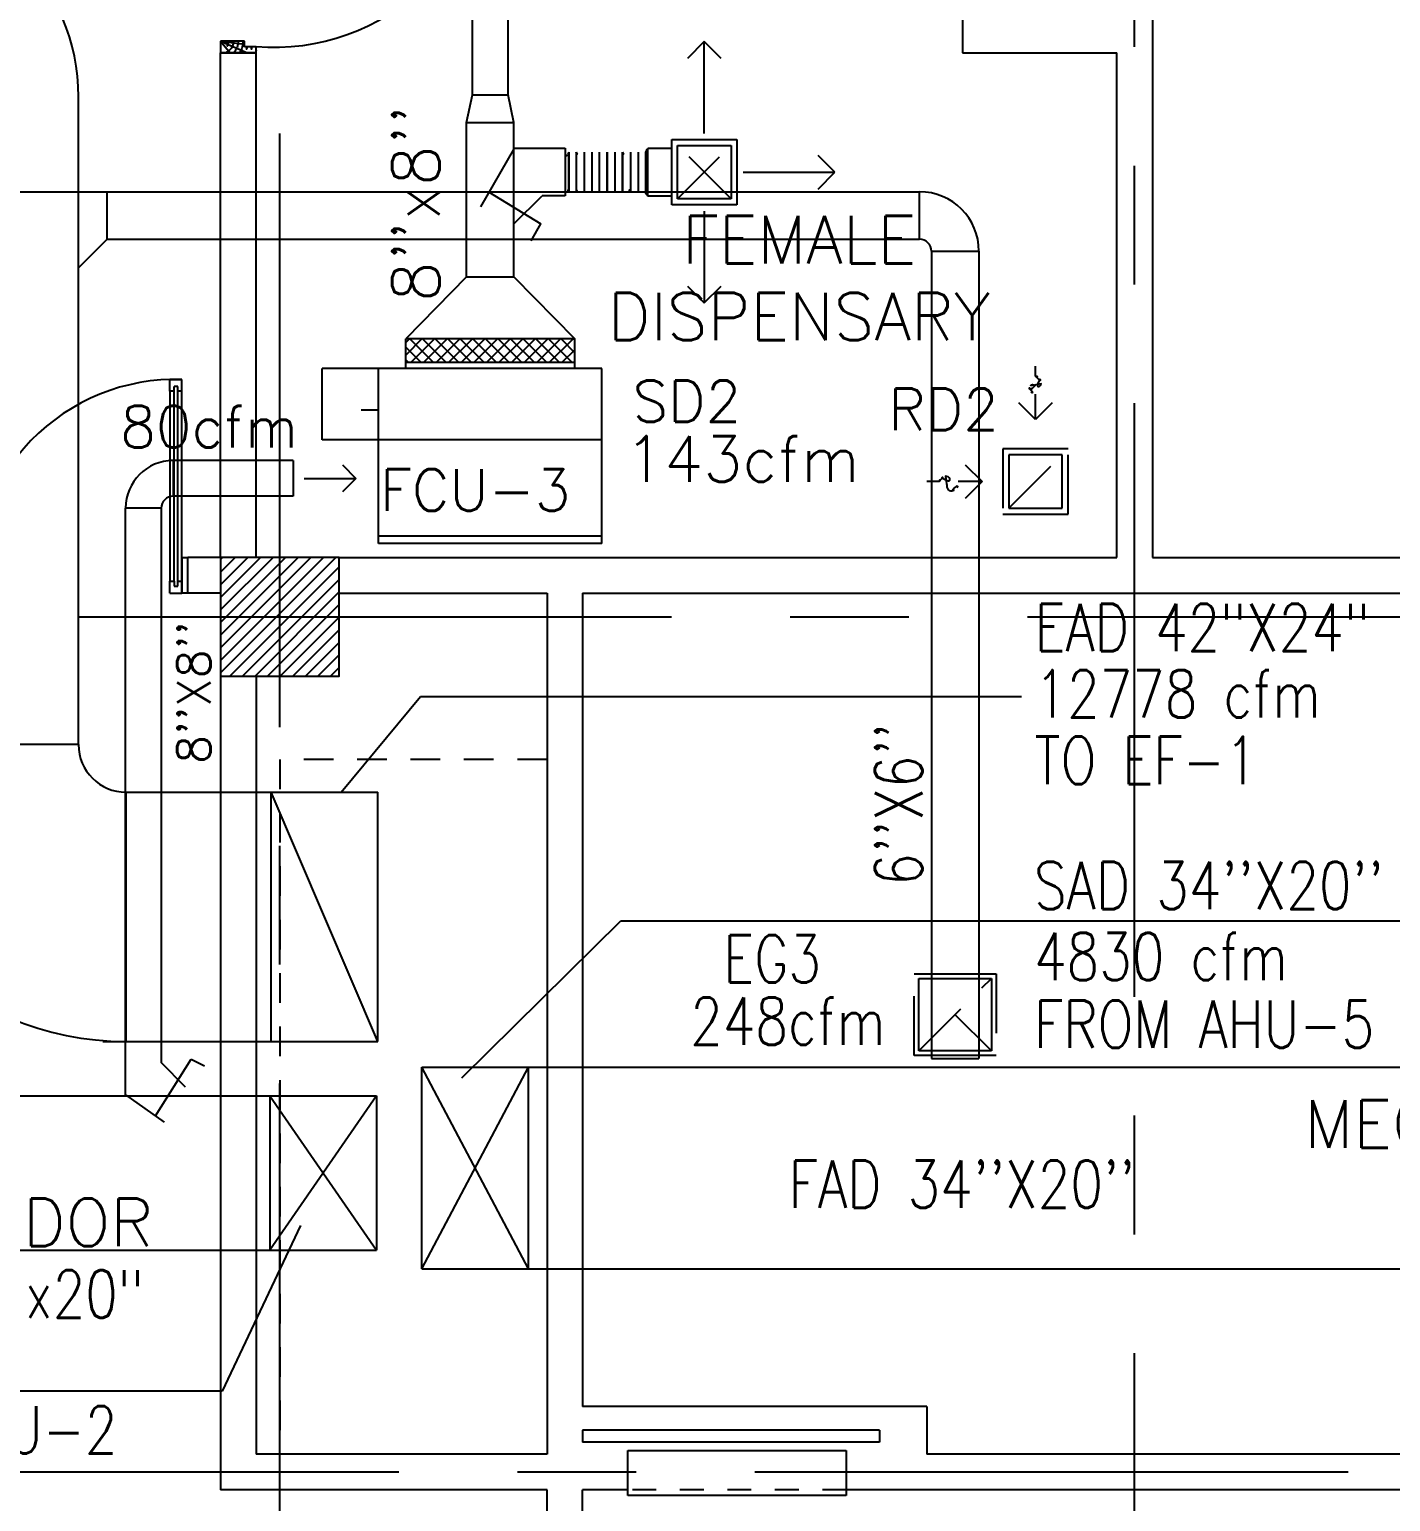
# Model space of a CAD drawing. Extents: x 417866230.2 to 417866327.8, y 43498045.5 to 43498135.4.
# Drawn here: x 417866258.74 to 417866264.47, y 43498080.98 to 43498087.18 of the extents above; entities that cross this region are included whole.
import ezdxf
from ezdxf.enums import TextEntityAlignment as Align

# ---------------------------------------------------------------- set-up
doc = ezdxf.new("R2010")
doc.units = 0
doc.header["$MEASUREMENT"] = 0
for name, pattern in [('CENTERX2', [4, 2.5, -0.5, 0.5, -0.5]), ('HIDDEN', [0.375, 0.25, -0.125]), ('HIDDEN2', [0.1875, 0.125, -0.0625])]:
    doc.linetypes.add(name, pattern=pattern)
doc.layers.get('0').update_dxf_attribs({"linetype": 'CONTINUOUS'})
for name, color, linetype in [('AXES', 11, 'CENTERX2'), ('COL', 9, 'CONTINUOUS'), ('DIM', 9, 'CONTINUOUS'), ('DOOR', 9, 'CONTINUOUS'), ('DUCT', 6, 'CONTINUOUS'), ('EXDUCT', 10, 'CONTINUOUS'), ('FCU', 6, 'CONTINUOUS'), ('FHC', 9, 'CONTINUOUS'), ('HAT', 12, 'CONTINUOUS'), ('HIDDEN', 9, 'HIDDEN2'), ('M-AC-FLEX', 3, 'CONTINUOUS'), ('M-EGU.', 2, 'CONTINUOUS'), ('RM-NAME', 9, 'CONTINUOUS'), ('SCD', 2, 'CONTINUOUS'), ('WALL', 4, 'CONTINUOUS')]:
    doc.layers.add(name, color=color, linetype=linetype)
doc.styles.add('ROMANS', font='ROMANS.shx', dxfattribs={"width": 0.6})

# ---------------------------------------------------------------- blocks, each defined once
blk = doc.blocks.new('RM1')
at = {"layer": 'RM-NAME', "style": 'ROMANS'}
for tag, p in [('ROOMNAME1', (0, 323.8095238059759)), ('ROOMNAME2', (0, 0))]:
    blk.add_attdef(tag, text='', height=200, dxfattribs=at).set_placement(p, align=Align.MIDDLE)
blk = doc.blocks.new('*X69')
at = {"color": 0}
for p, q in [((42139.22208648504, 32275.0824889327), (42625.13959755234, 32761)), ((42139.22208648503, 32328.11549752169), (42572.10658896335, 32761)), ((42139.22208648503, 32381.14850611068), (42519.07358037436, 32761)), ((42139.22208648502, 32434.18151469966), (42466.04057178536, 32761)), ((42139.22208648502, 32487.21452328865), (42413.00756319637, 32761)), ((42139.22208648502, 32540.24753187764), (42359.97455460738, 32761)), ((42139.22208648502, 32593.28054046663), (42306.94154601839, 32761)), ((42139.22208648502, 32646.31354905562), (42253.9085374294, 32761)), ((42139.22208648501, 32699.3465576446), (42200.87552884041, 32761)), ((42139.22208648501, 32752.37956623359), (42147.84252025142, 32761)), ((42178.17260614133, 32261), (42639.22208648496, 32722.04948034363)), ((42231.20561473032, 32261), (42639.22208648496, 32669.01647175464)), ((42284.23862331931, 32261), (42639.22208648497, 32615.98346316565)), ((42337.2716319083, 32261), (42639.22208648497, 32562.95045457666)), ((42390.30464049729, 32261), (42639.22208648497, 32509.91744598768)), ((42443.33764908629, 32261), (42639.22208648497, 32456.88443739869)), ((42496.37065767527, 32261), (42639.22208648497, 32403.8514288097)), ((42549.40366626427, 32261), (42639.22208648498, 32350.81842022071)), ((42602.43667485326, 32261), (42639.22208648498, 32297.78541163172))]:
    blk.add_line(p, q, dxfattribs=at)
blk = doc.blocks.new('COL50')
at = {"layer": 'COL'}
blk.add_lwpolyline([(-249.9999999999709, 250), (-249.9999999999418, -250), (250, -250), (249.9999999999709, 250)], close=True, dxfattribs=at)
blk = doc.blocks.new('A$C24ED45A6')
at = {"layer": 'DOOR', "color": 0, "linetype": 'ByBlock'}
for p, q in [((924.999714750069, 1099.999913275184), (924.9997147505928, 1149.999913275213)), ((924.9997147500981, 1149.999913275184), (974.9997147500981, 1149.999913275184)), ((974.9997147500981, 1149.999913275184), (924.9997147500981, 1149.999913275184)), ((941.9997147500981, 1099.999913275184), (941.9997147500981, 1119.999913275184)), ((957.9997147500981, 1119.999913275184), (941.9997147500981, 1119.999913275184)), ((957.9997147500981, 1099.999913275184), (957.9997147500981, 1119.999913275184)), ((974.999714750069, 1099.999913275184), (974.9997147500981, 1149.999913275184)), ((908.7997147500282, 1055.04237049658), (908.7997147500282, 990.2423704965913)), ((917.7997147500282, 1055.04237049658), (908.7997147500282, 1055.04237049658)), ((917.7997147500282, 977.6423704965855), (917.7997147500282, 1067.642370496585)), ((924.999714750069, 1067.642370496585), (917.7997147500282, 1067.642370496585)), ((917.7997147500282, 1055.04237049658), (917.7997147500282, 990.2423704965913)), ((941.9997147500981, 1099.999913275184), (924.999714750069, 1099.999913275184)), ((974.999714750069, 1099.999913275184), (957.9997147500981, 1099.999913275184)), ((974.9997147500981, 1067.642370496585), (982.1997147501388, 1067.642370496585)), ((982.1997147501388, 977.6423704965855), (982.1997147501388, 1067.642370496585)), ((982.1997147501388, 1055.04237049658), (982.1997147501388, 990.2423704965913)), ((982.1997147501388, 1055.04237049658), (991.1997147501388, 1055.04237049658)), ((991.1997147501388, 1055.04237049658), (991.1997147501388, 990.2423704965913)), ((917.7997147500282, 990.2423704965913), (908.7997147500282, 990.2423704965913)), ((924.999714750069, 977.6423704965855), (917.7997147500282, 977.6423704965855)), ((974.9997147500981, 977.6423704965855), (982.1997147501388, 977.6423704965855)), ((982.1997147501388, 990.2423704965913), (991.1997147501388, 990.2423704965913)), ((924.9997147500981, 149.9999132751836), (924.9997147500981, 199.9999132751836)), ((924.9997147500981, 199.9999132751836), (941.9997147500981, 199.9999132751836)), ((941.9997147500981, 199.9999132751836), (941.9997147500981, 179.9999132751836)), ((957.9997147500981, 179.9999132751836), (957.9997147500981, 199.9999132751836)), ((957.9997147500981, 199.9999132751836), (974.9997147500981, 199.9999132751836)), ((974.9997147500981, 199.9999132751836), (974.9997147500981, 149.9999132751836)), ((-0.0002852659090422094, 0.0005459637031890452), (0.0006637533224420622, 150.0005459607055)), ((-0.0002852659090422094, 150.0005459637032), (24.99971473409096, 150.0005459637032)), ((24.99971473409096, 150.0005459637032), (24.99971473409096, 100.0005459637032)), ((924.9997147500981, 149.9999132751836), (974.9997147500981, 149.9999132751836)), ((941.9997147500981, 179.9999132751836), (957.9997147500981, 179.9999132751836)), ((999.9997147500981, 149.9999132751836), (974.9997147500981, 149.9999132751836)), ((974.9997147500981, 149.9999132751836), (974.9997147500981, 99.99991327518364)), ((999.9997147500981, 149.9999132751836), (999.9997147500981, -8.672481635585427e-05)), ((24.99971473409096, 100.0005459637032), (49.99971473409096, 100.0005459637032)), ((49.99971473409096, 100.0005459637032), (49.99971473409096, 0.0005459637031890452)), ((974.9997147500981, 99.99991327518364), (949.9997147500981, 99.99991327518364)), ((949.9997147500981, 99.99991327518364), (949.9997147500981, -8.672481635585427e-05)), ((49.99971473409096, 0.0005459637031890452), (-0.0002852659090422094, 0.0005459637031890452)), ((949.9997147500981, -8.672481635585427e-05), (999.9997147500981, -8.672481635585427e-05))]:
    blk.add_line(p, q, dxfattribs=at)
at = {"layer": 'DOOR', "linetype": 'ByBlock'}
for p, q in [((924.999714750069, 1099.999913275184), (924.9997147500981, 199.9999132751836)), ((941.9997147500981, 199.9999132751836), (941.9997147500981, 1099.999913275184)), ((957.9997147500981, 199.9999132751836), (957.9997147500981, 1099.999913275184)), ((974.9997147500981, 199.9999132751836), (974.999714750069, 1099.999913275184))]:
    blk.add_line(p, q, dxfattribs=at)
at = {"layer": 'DOOR', "color": 9, "linetype": 'ByBlock'}
for p, q in [((49.99971473409096, 0.0005459637031890452), (-0.0002852659090422094, 113.710475956148)), ((49.99971473409096, 0.0005459637031890452), (36.64242869059672, 100.0005459637032)), ((949.9997147500981, -8.672481635585427e-05), (999.9997147500981, 113.7098432676285)), ((949.9997147500981, -8.672481635585427e-05), (963.3570007935923, 99.99991327518364)), ((49.99971473409096, 0.0005459637031890452), (-0.0002852659090422094, 40.14628027955769)), ((949.9997147500981, -8.672481635585427e-05), (999.9997147500981, 40.14564759103814))]:
    blk.add_line(p, q, dxfattribs=at)
at = {"layer": 'DOOR', "color": 0, "linetype": 'ByBlock'}
for centre in [(876.4687705351098, 1022.642370496585), (1023.530658965086, 1022.642370496585)]:
    blk.add_circle(centre, 32.39999999998526, dxfattribs=at)
at = {"layer": 'DOOR', "linetype": 'HIDDEN', "ltscale": 0.5}
blk.add_arc((949.9997147495524, 222.4999591306114), 927.8368202104019, 88.45601313387131, 184.4815520911756, dxfattribs=at)
at = {"layer": 'DOOR', "color": 9, "linetype": 'ByBlock'}
for centre, radius, start, end in [((49.99971473406185, 0.0005459637031890452), 154.4019578127773, 103.7142292224544, 108.8947114507109), ((49.99971473406185, 0.0005459637031890452), 134.4019578127773, 100.7199763548362, 111.8401506069727), ((949.9997147501272, -8.672481635585427e-05), 134.4019578127773, 68.15984939303335, 79.28002364515741), ((949.9997147501272, -8.672481635585427e-05), 154.4019578127773, 71.10528854929525, 76.28577077755193), ((49.99971473406185, 0.0005459637031890452), 114.4019578127773, 102.6225741287136, 115.916158117935), ((49.99971473406185, 0.0005459637031890452), 94.40195781277725, 90, 121.9818119669145), ((49.99971473406185, 0.0005459637031890452), 74.40195781277725, 90, 132.2235735831696), ((949.9997147501272, -8.672481635585427e-05), 94.40195781277725, 58.01818803308483, 90), ((949.9997147501272, -8.672481635585427e-05), 74.40195781277725, 47.77642641683039, 90), ((949.9997147501272, -8.672481635585427e-05), 114.4019578127773, 64.08384188206432, 77.37742587129276), ((49.99971473406185, 0.0005459637031890452), 54.40195781277725, 90, 156.7926171080241), ((49.99971473406185, 0.0005459637031890452), 34.40195781277725, 90, 180), ((49.99971473406185, 0.0005459637031890452), 14.40195781277725, 90, 180), ((949.9997147501272, -8.672481635585427e-05), 54.40195781277725, 23.2073828919762, 90), ((949.9997147501272, -8.672481635585427e-05), 34.40195781277725, 7.00715953259931e-15, 90), ((949.9997147501272, -8.672481635585427e-05), 14.40195781277725, 7.00715953259931e-15, 90)]:
    blk.add_arc(centre, radius, start, end, dxfattribs=at)
at = {"layer": 'WALL'}
blk.add_line((999.9997147500981, -8.672481635585427e-05), (1000.000663769344, 149.9999132721859), dxfattribs=at)
blk = doc.blocks.new('fe-door')
at = {"layer": 'DOOR', "color": 0, "linetype": 'ByBlock'}
for p, q in [((150.0000000001164, 1799.999999999971), (1.164153218269348e-10, 1799.999999999971)), ((1.164153218269348e-10, 1799.999999999971), (1.164153218269348e-10, 1774.999999999971)), ((150.0000000001164, 1774.999999999967), (150.0000000001164, 1799.999999999971)), ((-899.9999999998836, 1774.999999999971), (-899.9999999998836, 1724.999999999971)), ((-899.9999999998836, 1724.999999999971), (-899.9999999998836, 1774.999999999971)), ((-849.9999999998836, 1774.999999999971), (-899.9999999998836, 1774.999999999971)), ((-869.9999999998836, 1757.999999999971), (-869.9999999998836, 1741.999999999971)), ((-849.9999999998836, 1758), (-869.9999999998836, 1758)), ((-849.9999999998836, 1741.999999999971), (-869.9999999998836, 1741.999999999971)), ((-849.9999999998836, 1774.999999999971), (-849.9999999998836, 1758)), ((-849.9999999998836, 1741.999999999971), (-849.9999999998836, 1724.999999999971)), ((-817.6424572212854, 1774.999999999971), (-817.6424572212854, 1782.200000000012)), ((-727.6424572212854, 1782.200000000012), (-817.6424572212854, 1782.200000000012)), ((-805.0424572213087, 1782.200000000012), (-805.0424572213087, 1791.200000000012)), ((-805.0424572213087, 1791.200000000012), (-740.2424572213204, 1791.200000000012)), ((-805.0424572213087, 1782.200000000012), (-740.2424572213204, 1782.200000000012)), ((-740.2424572213204, 1782.200000000012), (-740.2424572213204, 1791.200000000012)), ((-727.6424572212854, 1774.999999999971), (-727.6424572212854, 1782.200000000012)), ((-49.99999999988358, 1757.999999999971), (-49.99999999988358, 1774.999999999971)), ((-49.99999999988358, 1774.999999999971), (1.164153218269348e-10, 1774.999999999971)), ((-29.99999999988358, 1757.999999999971), (-49.99999999988358, 1757.999999999971)), ((-49.99999999988358, 1724.999999999971), (-49.99999999988358, 1741.999999999971)), ((-49.99999999988358, 1741.999999999971), (-29.99999999988358, 1741.999999999971)), ((-29.99999999988358, 1741.999999999971), (-29.99999999988358, 1757.999999999971)), ((1.164153218269348e-10, 1724.999999999971), (1.164153218269348e-10, 1774.999999999971)), ((1.164153218269348e-10, 1774.999999999971), (150.0000000001164, 1774.999999999967)), ((-849.9999999998836, 1724.999999999971), (-899.9999999999418, 1725.000000000495)), ((-817.6424572212854, 1724.999999999971), (-817.6424572212854, 1717.79999999993)), ((-727.6424572212854, 1717.79999999993), (-817.6424572212854, 1717.79999999993)), ((-805.0424572213087, 1717.79999999993), (-805.0424572213087, 1708.79999999993)), ((-805.0424572213087, 1717.79999999993), (-740.2424572213204, 1717.79999999993)), ((-805.0424572213087, 1708.79999999993), (-740.2424572213204, 1708.79999999993)), ((-740.2424572213204, 1717.79999999993), (-740.2424572213204, 1708.79999999993)), ((-727.6424572212854, 1724.999999999971), (-727.6424572212854, 1717.79999999993)), ((1.164153218269348e-10, 1724.999999999971), (-49.99999999988358, 1724.999999999971)), ((1.164153218269348e-10, 75), (1.164153218269348e-10, 25)), ((1.164153218269348e-10, 75), (50.00000000011642, 75)), ((50.00000000011642, 75), (50.00000000011642, 58)), ((850.0000000001164, 58), (850.0000000001164, 75)), ((850.0000000001164, 75), (900.0000000001746, 74.99999999947613)), ((900.0000000001164, 25), (900.0000000001164, 75)), ((900.0000000001164, 75), (900.0000000001164, 25)), ((1.164153218269348e-10, 0), (1.164153218269348e-10, 25)), ((1.164153218269348e-10, 25), (50.00000000011642, 25)), ((150.0000000001164, 24.99999999999636), (1.164153218269348e-10, 25)), ((0, 0), (150, -1.455191522836685e-11)), ((30.00000000011642, 58), (30.00000000011642, 42)), ((50.00000000011642, 58), (30.00000000011642, 58)), ((30.00000000011642, 42), (50.00000000011642, 42)), ((50.00000000011642, 42), (50.00000000011642, 25)), ((150.0000000001164, 24.99999999999636), (150.0000000001164, 0)), ((850.0000000001164, 58), (870.0000000001164, 58)), ((850.0000000001164, 25), (850.0000000001164, 41.9999999999709)), ((850.0000000001164, 41.9999999999709), (870.0000000001164, 41.9999999999709)), ((850.0000000001164, 25), (900.0000000001164, 25)), ((870.0000000001164, 42), (870.0000000001164, 58))]:
    blk.add_line(p, q, dxfattribs=at)
at = {"layer": 'DOOR', "linetype": 'ByBlock'}
for p, q in [((-49.99999999988358, 1774.999999999971), (-849.9999999998836, 1774.999999999971)), ((-49.99999999988358, 1757.999999999971), (-849.9999999998836, 1758)), ((-49.99999999988358, 1741.999999999971), (-849.9999999998836, 1741.999999999971)), ((-849.9999999998836, 1724.999999999971), (-49.99999999988358, 1724.999999999971)), ((850.0000000001164, 75), (50.00000000011642, 75)), ((50.00000000011642, 58), (850.0000000001164, 58)), ((50.00000000011642, 42), (850.0000000001164, 41.9999999999709)), ((50.00000000011642, 25), (850.0000000001164, 25))]:
    blk.add_line(p, q, dxfattribs=at)
at = {"layer": 'DOOR', "color": 0, "linetype": 'ByBlock'}
for centre in [(-772.6424572212854, 1823.530944214988), (-772.6424572212854, 1676.469055785012)]:
    blk.add_circle(centre, 32.39999999998526, dxfattribs=at)
at = {"layer": 'DOOR', "linetype": 'HIDDEN', "ltscale": 0.5}
for centre, radius, start, end in [((-48.95833333325572, 1749.999999999956), 851.4087845463584, 178.317376533042, 273.2964823759968), ((48.95833333348855, 50), 851.4087845464003, 358.317376533042, 93.29648237599677)]:
    blk.add_arc(centre, radius, start, end, dxfattribs=at)
at = {"layer": 'WALL'}
for p, q in [((1.164153218269348e-10, 1799.999050980739), (149.9999999971478, 1799.999999999985)), ((1.164153218269348e-10, 0.0009490192023804411), (149.9999999971478, -1.455191522836685e-11))]:
    blk.add_line(p, q, dxfattribs=at)
at = {"layer": 'WALL', "linetype": 'ByBlock'}
blk.add_line((2.328306436538696e-10, 1800), (150.0000000001746, 1799.999999999985), dxfattribs=at)
blk = doc.blocks.new('*X118')
at = {"color": 0}
for p, q in [((23911.7016311791, -1650.208508714593), (23965.97302511345, -1595.937114780238)), ((23911.7016311791, -1597.1755001256), (23912.94001652446, -1595.937114780238)), ((23919.00603370244, -1695.937114780238), (24019.00603370244, -1595.937114780238)), ((24022.83373074547, -1695.937114780238), (23922.83373074547, -1595.937114780238)), ((23972.03904229144, -1695.937114780238), (24072.03904229143, -1595.937114780238)), ((24075.86673933447, -1695.937114780238), (23975.86673933446, -1595.937114780238)), ((24025.07205088043, -1695.937114780238), (24125.07205088042, -1595.937114780238)), ((24128.89974792346, -1695.937114780238), (24028.89974792345, -1595.937114780238)), ((24078.10505946942, -1695.937114780238), (24178.10505946941, -1595.937114780238)), ((24181.93275651245, -1695.937114780238), (24081.93275651244, -1595.937114780238)), ((24131.13806805841, -1695.937114780238), (24231.13806805841, -1595.937114780238)), ((24234.96576510144, -1695.937114780238), (24134.96576510143, -1595.937114780238)), ((24184.1710766474, -1695.937114780238), (24284.1710766474, -1595.937114780238)), ((24287.99877369043, -1695.937114780238), (24187.99877369043, -1595.937114780238)), ((24237.20408523639, -1695.937114780238), (24337.20408523639, -1595.937114780238)), ((24341.03178227942, -1695.937114780238), (24241.03178227942, -1595.937114780238)), ((24290.23709382538, -1695.937114780238), (24390.23709382538, -1595.937114780238)), ((24394.06479086841, -1695.937114780238), (24294.06479086841, -1595.937114780238)), ((24343.27010241437, -1695.937114780238), (24443.27010241437, -1595.937114780238)), ((24447.0977994574, -1695.937114780238), (24347.0977994574, -1595.937114780238)), ((24396.30311100336, -1695.937114780238), (24496.30311100336, -1595.937114780238)), ((24500.13080804639, -1695.937114780238), (24400.13080804639, -1595.937114780238)), ((24449.33611959235, -1695.937114780238), (24549.33611959235, -1595.937114780238)), ((24553.16381663538, -1695.937114780238), (24453.16381663538, -1595.937114780238)), ((24502.36912818134, -1695.937114780238), (24602.36912818134, -1595.937114780238)), ((24606.19682522438, -1695.937114780238), (24506.19682522438, -1595.937114780238)), ((24623.7016311791, -1660.408912145975), (24559.22983381337, -1595.937114780238)), ((24623.7016311791, -1607.375903556984), (24612.26284240236, -1595.937114780238)), ((23969.80072215648, -1695.937114780238), (23911.7016311791, -1637.838023802854)), ((24555.40213677034, -1695.937114780238), (24623.7016311791, -1627.637620371471)), ((23916.76771356749, -1695.937114780238), (23911.7016311791, -1690.871032391843)), ((24608.43514535933, -1695.937114780238), (24623.7016311791, -1680.670628960463))]:
    blk.add_line(p, q, dxfattribs=at)

msp = doc.modelspace()

# ---------------------------------------------------------------- linework, layer by layer
at = {"layer": 'AXES'}
for p, q in [((417866259.7968633, 43498056.23778734), (417866259.7968633, 43498134.71525928)), ((417866263.3968632, 43498063.10208099), (417866263.3968632, 43498121.92208099)), ((417866230.9454184, 43498084.70208099), (417866300.0368633, 43498084.70208099)), ((417866241.7968633, 43498081.10208099), (417866300.0368633, 43498081.10208099))]:
    msp.add_line(p, q, dxfattribs=at)
at = {"layer": 'DUCT'}
for p, q in [((417866260.607452, 43498086.90027583), (417866260.607452, 43498090.2717409)), ((417866260.7574521, 43498086.90027583), (417866260.7574521, 43498090.2717409)), ((417866260.5824521, 43498086.78429192), (417866260.607452, 43498086.90027583)), ((417866260.607452, 43498086.90027583), (417866260.7574521, 43498086.90027583)), ((417866260.782452, 43498086.78429192), (417866260.7574521, 43498086.90027583)), ((417866260.5824521, 43498086.78429192), (417866260.782452, 43498086.78429192)), ((417866260.5824521, 43498086.13440631), (417866260.5824521, 43498086.78429192)), ((417866260.782452, 43498086.13440631), (417866260.782452, 43498086.78429192)), ((417866260.780834, 43498086.66955987), (417866260.6417412, 43498086.42864421)), ((417866260.780834, 43498086.67530574), (417866260.9976084, 43498086.67530574)), ((417866260.9976084, 43498086.67530574), (417866260.9976084, 43498086.47530574)), ((417866260.6746712, 43498086.49142636), (417866260.8962975, 43498086.3576322)), ((417866260.780834, 43498086.35530574), (417866260.900834, 43498086.47530574)), ((417866260.9976084, 43498086.47530574), (417866260.900834, 43498086.47530574)), ((417866260.8546525, 43498086.28550085), (417866260.8962975, 43498086.3576322)), ((417866260.5824521, 43498086.13440631), (417866260.3264521, 43498085.87276767)), ((417866260.5824521, 43498086.13440631), (417866260.782452, 43498086.13440631)), ((417866260.782452, 43498086.13440631), (417866261.038452, 43498085.87276767)), ((417866259.8518824, 43498085.36036737), (417866259.3335655, 43498085.36036737)), ((417866259.3466874, 43498085.36036737), (417866259.3466631, 43498085.21036737)), ((417866259.8518824, 43498085.36036737), (417866259.8518824, 43498085.21036737)), ((417866259.8518824, 43498085.21036737), (417866259.3466874, 43498085.21036737)), ((417866259.2966874, 43498085.16036737), (417866259.1466874, 43498085.16039427)), ((417866259.1466874, 43498082.68930421), (417866259.1466874, 43498085.16036737)), ((417866259.2966874, 43498085.16036737), (417866259.2966874, 43498082.8251904)), ((417866259.2727399, 43498082.6010413), (417866259.4229222, 43498082.84037688)), ((417866259.3996086, 43498082.72226911), (417866259.2966874, 43498082.8251904)), ((417866259.4229222, 43498082.84037688), (417866259.4229222, 43498082.84037688)), ((417866259.4229222, 43498082.84037688), (417866259.4793641, 43498082.81160389)), ((417866260.3938801, 43498082.80686863), (417866260.8438801, 43498082.80686863)), ((417866260.3938801, 43498081.95686863), (417866260.8438801, 43498082.80686863)), ((417866260.8438801, 43498081.95686863), (417866260.3938801, 43498082.80686863)), ((417866260.3938801, 43498081.95686863), (417866260.3938801, 43498082.80686863)), ((417866260.8438801, 43498082.80686863), (417866267.8153874, 43498082.80686863)), ((417866260.8438801, 43498081.95686863), (417866260.8438801, 43498082.80686863)), ((417866253.0595425, 43498082.68540913), (417866260.2040879, 43498082.68540912)), ((417866259.1466874, 43498082.68930421), (417866259.3095304, 43498082.57528025)), ((417866259.7540879, 43498082.68540913), (417866259.7540879, 43498082.03540912)), ((417866260.2040879, 43498082.68540913), (417866259.7540879, 43498082.03540912)), ((417866259.7540879, 43498082.68540913), (417866260.2040879, 43498082.03540912)), ((417866260.2040879, 43498082.68540913), (417866260.2040879, 43498082.03540912)), ((417866253.0345425, 43498082.03540912), (417866260.204088, 43498082.03540912)), ((417866260.3938801, 43498081.95686863), (417866260.8438801, 43498081.95686863)), ((417866260.8438801, 43498081.95686863), (417866267.8153874, 43498081.95686863))]:
    msp.add_line(p, q, dxfattribs=at)
for radius in [0.2, 0.05]:
    msp.add_arc((417866259.3466874, 43498085.16036737), radius, 90, 180, dxfattribs=at)
at = {"layer": 'EXDUCT', "linetype": 'Continuous'}
for p, q in [((417866258.9483334, 43498084.16414309), (417866258.9483334, 43498086.89207451)), ((417866257.8983333, 43498086.49221553), (417866258.9483334, 43498086.49221553)), ((417866258.9483334, 43498086.49221554), (417866262.4909773, 43498086.49221553)), ((417866259.0683335, 43498086.29221553), (417866259.0683334, 43498086.49221554)), ((417866262.490939, 43498086.29221553), (417866262.4909773, 43498086.49221553)), ((417866259.0683335, 43498086.29221553), (417866258.9483334, 43498086.17221542)), ((417866259.0683334, 43498086.29221553), (417866262.490939, 43498086.29221553)), ((417866262.540939, 43498086.24221553), (417866262.5409389, 43498082.84199036)), ((417866262.540939, 43498086.24221553), (417866262.7409391, 43498086.24221553)), ((417866262.740939, 43498086.24221553), (417866262.740939, 43498082.84199036)), ((417866258.9483334, 43498084.16414309), (417866257.8983334, 43498084.16414309)), ((417866259.1483334, 43498083.96414308), (417866259.7593632, 43498083.96414308)), ((417866259.1483334, 43498083.96414308), (417866259.1483334, 43498082.91414309)), ((417866259.7593632, 43498083.96414308), (417866260.2093632, 43498083.96414308)), ((417866259.7593632, 43498082.91414309), (417866259.7593632, 43498083.96414308)), ((417866260.2093632, 43498082.91414309), (417866260.2093632, 43498083.96458098)), ((417866259.0512546, 43498082.91414309), (417866260.2093632, 43498082.91414309)), ((417866262.5409389, 43498082.84199036), (417866262.740939, 43498082.84199036))]:
    msp.add_line(p, q, dxfattribs=at)
at = {"layer": 'EXDUCT', "color": 3, "linetype": 'Continuous'}
for p, q in [((417866260.0544124, 43498083.96414308), (417866260.3888854, 43498084.36641251)), ((417866260.3888854, 43498084.36641251), (417866262.9198269, 43498084.3664125)), ((417866260.5627297, 43498082.76128798), (417866261.2326149, 43498083.42203102)), ((417866261.2326149, 43498083.42203102), (417866264.617157, 43498083.42203102)), ((417866259.883574, 43498082.13999058), (417866259.5529628, 43498081.44168973)), ((417866259.5529628, 43498081.44168973), (417866257.6367027, 43498081.44168973))]:
    msp.add_line(p, q, dxfattribs=at)
at = {"layer": 'EXDUCT', "color": 2, "linetype": 'Continuous'}
msp.add_line((417866260.2093632, 43498082.91458099), (417866259.7593632, 43498083.96458098), dxfattribs=at)
at = {"layer": 'EXDUCT', "linetype": 'Continuous'}
for centre, radius, start, end in [((417866258.0983334, 43498086.89207451), 0.85, 0, 90), ((417866262.490939, 43498086.24221553), 0.25, 0, 89.99999987949919), ((417866262.490939, 43498086.24221553), 0.05, 0, 89.99999987949919), ((417866259.1483334, 43498084.16414309), 1.25, 180, 270), ((417866259.1483334, 43498084.16414309), 0.2, 180, 270)]:
    msp.add_arc(centre, radius, start, end, dxfattribs=at)
at = {"layer": 'FCU', "color": 3}
for p, q in [((417866261.0384521, 43498085.87276767), (417866260.3264521, 43498085.87276767)), ((417866260.3264521, 43498085.74776767), (417866260.3264521, 43498085.87276767)), ((417866261.0384521, 43498085.74776767), (417866261.0384521, 43498085.87276767)), ((417866261.0384521, 43498085.77276767), (417866260.3264521, 43498085.77276767)), ((417866260.2124521, 43498085.74776767), (417866259.9744521, 43498085.74776767)), ((417866259.9744521, 43498085.44776767), (417866259.9744521, 43498085.74776767)), ((417866260.2124521, 43498085.57278503), (417866260.1391031, 43498085.57278503)), ((417866260.2124521, 43498085.44776767), (417866259.9744521, 43498085.44776767)), ((417866261.1524521, 43498085.04276767), (417866260.2124521, 43498085.04276767))]:
    msp.add_line(p, q, dxfattribs=at)
at = {"layer": 'FCU', "color": 6}
for p, q in [((417866260.2124521, 43498085.01076768), (417866260.2124521, 43498085.74776767)), ((417866261.1524521, 43498085.74776767), (417866260.2124521, 43498085.74776767)), ((417866261.1524521, 43498085.01076768), (417866261.1524521, 43498085.74776767)), ((417866261.1524521, 43498085.44776767), (417866260.2124521, 43498085.44776767)), ((417866261.1524521, 43498085.01076768), (417866260.2124521, 43498085.01076768))]:
    msp.add_line(p, q, dxfattribs=at)
at = {"layer": 'FHC', "color": 4, "linetype": 'ByBlock', "ltscale": 0.3}
for p, q in [((417866261.2618632, 43498081.19208098), (417866262.1818632, 43498081.19208098)), ((417866261.2618632, 43498081.00208098), (417866261.2618632, 43498081.19208098)), ((417866262.1818632, 43498081.19208098), (417866262.1818632, 43498081.00208098)), ((417866262.1818632, 43498081.00208098), (417866261.2618632, 43498081.00208098))]:
    msp.add_line(p, q, dxfattribs=at)
at = {"layer": 'FHC', "color": 4, "linetype": 'HIDDEN', "ltscale": 0.25}
msp.add_line((417866262.1818632, 43498081.02708098), (417866261.2618632, 43498081.02708098), dxfattribs=at)
at = {"layer": 'HIDDEN'}
for p, q in [((417866259.7968633, 43498084.10208099), (417866259.7968633, 43498081.17708098)), ((417866260.9218633, 43498084.10208099), (417866259.7968633, 43498084.10208099))]:
    msp.add_line(p, q, dxfattribs=at)
at = {"layer": 'M-AC-FLEX', "color": 11}
for p, q in [((417866261.0129861, 43498086.65886362), (417866261.0129861, 43498086.49078716)), ((417866261.0129861, 43498086.65886362), (417866261.0129861, 43498086.49078716)), ((417866261.0129887, 43498086.49050147), (417866261.0129887, 43498086.65857796)), ((417866261.0129887, 43498086.49050147), (417866261.0129887, 43498086.65857796)), ((417866261.0450069, 43498086.65886362), (417866261.0450069, 43498086.49078716)), ((417866261.0775936, 43498086.65886362), (417866261.0775936, 43498086.49078716)), ((417866261.0775937, 43498086.65886362), (417866261.0775937, 43498086.49078716)), ((417866261.1101804, 43498086.65886362), (417866261.1101804, 43498086.49078716)), ((417866261.1101806, 43498086.65886362), (417866261.1101806, 43498086.49078716)), ((417866261.1427701, 43498086.49050147), (417866261.1427701, 43498086.65857796)), ((417866261.1747856, 43498086.49050147), (417866261.1747856, 43498086.65857796)), ((417866261.1747856, 43498086.49050147), (417866261.1747856, 43498086.65857796)), ((417866261.1747881, 43498086.65886362), (417866261.1747881, 43498086.49078716)), ((417866261.1747881, 43498086.65886362), (417866261.1747881, 43498086.49078716)), ((417866261.2073749, 43498086.65886362), (417866261.2073749, 43498086.49078716)), ((417866261.2073751, 43498086.65886362), (417866261.2073751, 43498086.49078716)), ((417866261.2401687, 43498086.49337429), (417866261.2401687, 43498086.65857796)), ((417866261.2401687, 43498086.49337429), (417866261.2401687, 43498086.65857796)), ((417866261.2401714, 43498086.65886362), (417866261.2401714, 43498086.49078716)), ((417866261.2401714, 43498086.65886362), (417866261.2401714, 43498086.49339128)), ((417866261.2727581, 43498086.65886362), (417866261.2727581, 43498086.49078716)), ((417866261.2727583, 43498086.65886362), (417866261.2727583, 43498086.49078716)), ((417866261.305345, 43498086.65886362), (417866261.305345, 43498086.49078716)), ((417866261.3053452, 43498086.65886362), (417866261.3053452, 43498086.49078716)), ((417866261.337932, 43498086.65886362), (417866261.337932, 43498086.49078716)), ((417866261.337932, 43498086.65886362), (417866261.337932, 43498086.49078716)), ((417866261.3379346, 43498086.49050147), (417866261.3379346, 43498086.65857796)), ((417866261.3379346, 43498086.49050147), (417866261.3379346, 43498086.65857796))]:
    msp.add_line(p, q, dxfattribs=at)
at = {"layer": 'M-AC-FLEX'}
for points in [[(417866260.9976084, 43498086.64259597, 0.3978381780453271), (417866261.0129861, 43498086.65886362)], [(417866261.0129861, 43498086.65886362, -0.3978372346509812), (417866260.9976084, 43498086.64259591, -0.3978372346509812)], [(417866261.0129861, 43498086.65886362, -0.3978373670631874), (417866260.9976084, 43498086.6425959, -0.3978373670631874)], [(417866261.0450069, 43498086.65828404, -0.004509969774748916), (417866261.0450041, 43498086.65857796, 1.018005099723095), (417866261.0129887, 43498086.65857796)], [(417866261.0129861, 43498086.65828404, 0.004509969774748916), (417866261.0129887, 43498086.65857796, -1.018005099723095), (417866261.0450041, 43498086.65857796)], [(417866261.0450068, 43498086.65886362, 1), (417866261.0775936, 43498086.65886362, -0.9999999999999997), (417866261.1101806, 43498086.65886362)], [(417866261.0775936, 43498086.65886362, -1), (417866261.0450068, 43498086.65886362)], [(417866261.0450068, 43498086.65886362, 0.4123322109656019), (417866261.0611955, 43498086.64257054, 0.4123322109656019)], [(417866261.0775936, 43498086.65886362, -1), (417866261.1101806, 43498086.65886362)], [(417866261.1427675, 43498086.65886362, -1), (417866261.1101806, 43498086.65886362, 0.9999999999999997), (417866261.0775936, 43498086.65886362)], [(417866261.1101806, 43498086.65886362, 1), (417866261.0775936, 43498086.65886362)], [(417866261.1101806, 43498086.65886362, 1), (417866261.1427675, 43498086.65886362)], [(417866261.1747881, 43498086.65828404, -0.004509969774748916), (417866261.1747855, 43498086.65857796, 1.018005099723095), (417866261.14277, 43498086.65857796)], [(417866261.1427674, 43498086.65828404, 0.004509969774748916), (417866261.14277, 43498086.65857796, -1.018005099723095), (417866261.1747855, 43498086.65857796)], [(417866261.1747881, 43498086.65886362, 1), (417866261.2073749, 43498086.65886362, -0.9999999999999997), (417866261.2399619, 43498086.65886362)], [(417866261.2073749, 43498086.65886362, -1), (417866261.1747881, 43498086.65886362)], [(417866261.2399619, 43498086.65886362, 1), (417866261.2073749, 43498086.65886362)], [(417866261.2073749, 43498086.65886362, -1), (417866261.2399619, 43498086.65886362)], [(417866261.2401713, 43498086.65886362, 1), (417866261.2727582, 43498086.65886362, -0.9999999999999997), (417866261.3053452, 43498086.65886362)], [(417866261.2727582, 43498086.65886362, -1), (417866261.2401713, 43498086.65886362)], [(417866261.2401713, 43498086.65886362, 0.4123322109656019), (417866261.2563601, 43498086.64257054, 0.4123322109656019)], [(417866261.2727582, 43498086.65886362, -1), (417866261.3053452, 43498086.65886362)], [(417866261.3379321, 43498086.65886362, -1), (417866261.3053452, 43498086.65886362, 0.9999999999999997), (417866261.2727582, 43498086.65886362)], [(417866261.3053452, 43498086.65886362, 1), (417866261.2727582, 43498086.65886362)], [(417866261.3053452, 43498086.65886362, 1), (417866261.3379321, 43498086.65886362)], [(417866261.337932, 43498086.65828404, 0.004509973584448013), (417866261.3379346, 43498086.65857796, -0.2894905855660863), (417866261.3468133, 43498086.67319912, -0.2894905855660863)], [(417866261.3468133, 43498086.67319905, 0.2894907128418364), (417866261.3379346, 43498086.65857796)], [(417866261.0129861, 43498086.49078716, 0.3978372346509812), (417866260.9976084, 43498086.50705487, 0.3978372346509812)], [(417866261.0450068, 43498086.49078716, -1), (417866261.0775936, 43498086.49078716, 0.9999999999999997), (417866261.1101806, 43498086.49078716)], [(417866261.0450068, 43498086.49078716, -0.4123322109656019), (417866261.0611955, 43498086.50708024, -0.4123322109656019)], [(417866261.1427675, 43498086.49078716, 1), (417866261.1101806, 43498086.49078716, -0.9999999999999997), (417866261.0775936, 43498086.49078716)], [(417866261.1747881, 43498086.49078716, -1), (417866261.2073749, 43498086.49078716, 0.9999999999999997), (417866261.2399619, 43498086.49078716)], [(417866261.2725488, 43498086.49078716, 1), (417866261.2399619, 43498086.49078716, -0.9999999999999997), (417866261.2073749, 43498086.49078716)], [(417866261.2725488, 43498086.49078716, 0.4123322109656019), (417866261.2563601, 43498086.50708024, 0.4123322109656019)], [(417866261.3379321, 43498086.49078716, 1), (417866261.3053452, 43498086.49078716, -0.9999999999999997), (417866261.2727582, 43498086.49078716)], [(417866261.0129861, 43498086.49078716, 0.9998379277357049), (417866261.0450068, 43498086.49021581)], [(417866261.0129861, 43498086.49078716, 0.9998379277357049), (417866261.0450068, 43498086.49021581)], [(417866261.0129861, 43498086.49079539, -0.004509969774748916), (417866261.0129887, 43498086.49050148, 0.008922227067377475), (417866261.0129887, 43498086.48993014)], [(417866261.0450068, 43498086.49078716, -0.9998379277357049), (417866261.0129861, 43498086.49021581)], [(417866261.0450068, 43498086.49078716, -0.9998379277357049), (417866261.0129861, 43498086.49021581)], [(417866261.0129861, 43498086.49021581, -0.004461024754221227), (417866261.0129887, 43498086.49050148)], [(417866261.0129861, 43498086.49021581, -0.004461024754221227), (417866261.0129887, 43498086.49050148)], [(417866261.0129887, 43498086.49050148, 0.008922204748517097), (417866261.0129887, 43498086.48993014)], [(417866261.0450068, 43498086.49021581, 0.004461024754221227), (417866261.0450041, 43498086.49050148)], [(417866261.0450068, 43498086.49021581, 0.004461024754221227), (417866261.0450041, 43498086.49050148)], [(417866261.0450069, 43498086.49079539, 0.004509969774748916), (417866261.0450041, 43498086.49050148, -0.008922227067377475), (417866261.0450041, 43498086.48993014)], [(417866261.0450041, 43498086.49050148, -0.008922204748517097), (417866261.0450041, 43498086.48993014)], [(417866261.1427675, 43498086.49078716, 0.9998379277357049), (417866261.1747881, 43498086.49021581)], [(417866261.1427675, 43498086.49078716, 0.9998379277357049), (417866261.1747881, 43498086.49021581)], [(417866261.1427674, 43498086.49079539, -0.004509969774748916), (417866261.14277, 43498086.49050148, 0.008922227067377475), (417866261.14277, 43498086.48993014)], [(417866261.14277, 43498086.49050148, 0.008922204748517097), (417866261.14277, 43498086.48993014)], [(417866261.1747881, 43498086.49078716, -0.9998379277357049), (417866261.1427675, 43498086.49021581)], [(417866261.1747881, 43498086.49078716, -0.9998379277357049), (417866261.1427675, 43498086.49021581)], [(417866261.1427675, 43498086.49021581, -0.004461024754221227), (417866261.14277, 43498086.49050148)], [(417866261.1427675, 43498086.49021581, -0.004461024754221227), (417866261.14277, 43498086.49050148)], [(417866261.1747881, 43498086.49079539, 0.004509969774748916), (417866261.1747855, 43498086.49050148, -0.008922227067377475), (417866261.1747855, 43498086.48993014)], [(417866261.1747881, 43498086.49021581, 0.004461024754221227), (417866261.1747855, 43498086.49050148)], [(417866261.1747855, 43498086.49050148, -0.008922204748517097), (417866261.1747855, 43498086.48993014)], [(417866261.1747881, 43498086.49021581, 0.004461024754221227), (417866261.1747855, 43498086.49050148)], [(417866261.2725487, 43498086.49079539, -0.004509969774748916), (417866261.2725514, 43498086.49050148, 0.008922227067377475), (417866261.2725514, 43498086.48993014)], [(417866261.2725488, 43498086.49021581, -0.004461024754221227), (417866261.2725514, 43498086.49050148)], [(417866261.2725488, 43498086.49021581, -0.004461024754221227), (417866261.2725514, 43498086.49050148)], [(417866261.2725514, 43498086.49050148, 0.008922204748517097), (417866261.2725514, 43498086.48993014)], [(417866261.3379321, 43498086.49078716, 0.2894669697776076), (417866261.3468133, 43498086.47616579, 0.2894669697776076)], [(417866261.3379321, 43498086.49078716, 0.2894669697776076), (417866261.3468133, 43498086.47616579, 0.2894669697776076)], [(417866261.337932, 43498086.49079539, -0.004509969774748916), (417866261.3379346, 43498086.49050148, 0.008922227067377475), (417866261.3379346, 43498086.48993014)], [(417866261.3379321, 43498086.49021581, -0.004461024754221227), (417866261.3379346, 43498086.49050148)], [(417866261.3379346, 43498086.49050148, 0.008922204748517097), (417866261.3379346, 43498086.48993014)], [(417866261.3379321, 43498086.49021581, -0.004461024754221227), (417866261.3379346, 43498086.49050148)], [(417866261.3468133, 43498086.47616573, -0.2798254949528857), (417866261.3379321, 43498086.49021581)], [(417866261.3468133, 43498086.47616573, -0.2798254949528857), (417866261.3379321, 43498086.49021581)]]:
    msp.add_lwpolyline(points, format="xyb", dxfattribs=at)
at = {"layer": 'M-EGU.'}
for p, q in [((417866261.5843133, 43498087.12442389), (417866261.5136026, 43498087.05371322)), ((417866261.5843133, 43498086.73824152), (417866261.5843133, 43498087.12442389)), ((417866261.6550239, 43498087.05371322), (417866261.5843133, 43498087.12442389)), ((417866261.4468132, 43498086.43692389), (417866261.4468132, 43498086.7119239)), ((417866261.4468132, 43498086.7119239), (417866261.7218133, 43498086.7119239)), ((417866261.7218133, 43498086.7119239), (417866261.7218133, 43498086.43692389)), ((417866261.4468132, 43498086.6744239), (417866261.3468133, 43498086.6744239)), ((417866261.3468133, 43498086.47442389), (417866261.3468133, 43498086.6744239)), ((417866262.1343132, 43498086.57442389), (417866262.0636026, 43498086.64513457)), ((417866261.7481309, 43498086.57442389), (417866262.1343132, 43498086.57442389)), ((417866262.0636026, 43498086.50371321), (417866262.1343132, 43498086.57442389)), ((417866261.4468132, 43498086.47442389), (417866261.3468133, 43498086.47442389)), ((417866261.7218133, 43498086.43692389), (417866261.4468132, 43498086.43692389)), ((417866261.5843133, 43498086.41060626), (417866261.5843133, 43498086.0244239)), ((417866261.5136026, 43498086.09513457), (417866261.5843133, 43498086.0244239)), ((417866261.5843133, 43498086.0244239), (417866261.6550239, 43498086.09513457)), ((417866262.9792627, 43498085.71512413), (417866262.9792627, 43498085.75812232)), ((417866262.9792627, 43498085.53312232), (417866262.9792627, 43498085.6399792)), ((417866262.9792627, 43498085.53312232), (417866262.9085521, 43498085.60383299)), ((417866263.0499734, 43498085.60383299), (417866262.9792627, 43498085.53312232)), ((417866260.0601041, 43498085.34193591), (417866260.1166727, 43498085.28536737)), ((417866262.683552, 43498085.34266166), (417866262.7542627, 43498085.27195098)), ((417866262.8667627, 43498085.38445098), (417866262.8667627, 43498085.15945099)), ((417866263.0917627, 43498085.38445098), (417866262.8667627, 43498085.38445098)), ((417866263.0917627, 43498085.15945099), (417866263.0917627, 43498085.38445098)), ((417866259.8988649, 43498085.28536737), (417866260.1166727, 43498085.28536737)), ((417866260.1166727, 43498085.28536737), (417866260.0601041, 43498085.22879883)), ((417866262.7542627, 43498085.27195098), (417866262.6532002, 43498085.27195098)), ((417866262.7542627, 43498085.27195098), (417866262.683552, 43498085.20124031)), ((417866262.8667627, 43498085.15945099), (417866263.0917627, 43498085.15945099)), ((417866262.4885391, 43498083.17950994), (417866262.7933391, 43498083.17950994)), ((417866262.4885391, 43498082.87470993), (417866262.4885391, 43498083.17950994)), ((417866262.7933391, 43498083.17950994), (417866262.7933391, 43498082.87470993)), ((417866262.7933391, 43498082.87470993), (417866262.4885391, 43498082.87470993))]:
    msp.add_line(p, q, dxfattribs=at)
at = {"layer": 'M-EGU.', "linetype": 'HIDDEN'}
for p, q in [((417866261.4718133, 43498086.4619239), (417866261.4718133, 43498086.68692389)), ((417866261.4718133, 43498086.68692389), (417866261.6968132, 43498086.68692389)), ((417866261.6968132, 43498086.4619239), (417866261.4718133, 43498086.68692389)), ((417866261.4718133, 43498086.4619239), (417866261.6968132, 43498086.68692389)), ((417866261.6968132, 43498086.68692389), (417866261.6968132, 43498086.4619239)), ((417866261.6968132, 43498086.4619239), (417866261.4718133, 43498086.4619239)), ((417866262.8417627, 43498085.40945099), (417866262.8417627, 43498085.13445098)), ((417866263.1167627, 43498085.40945099), (417866262.8417627, 43498085.40945099)), ((417866263.1167627, 43498085.13445098), (417866263.1167627, 43498085.40945099)), ((417866262.8667627, 43498085.15945099), (417866263.0917627, 43498085.38445098)), ((417866262.8417627, 43498085.13445098), (417866263.1167627, 43498085.13445098)), ((417866262.4685391, 43498083.19950993), (417866262.8133391, 43498083.19950993)), ((417866262.4685391, 43498082.85470994), (417866262.4685391, 43498083.19950993)), ((417866262.4885391, 43498082.87470993), (417866262.7933391, 43498083.17950994)), ((417866262.8133391, 43498083.19950993), (417866262.8133391, 43498082.85470994)), ((417866262.8133391, 43498082.85470994), (417866262.4685391, 43498082.85470994))]:
    msp.add_line(p, q, dxfattribs=at)
at = {"layer": 'M-EGU.', "color": 2}
for p, q in [((417866262.5735813, 43498085.27195098), (417866262.5222393, 43498085.27195098)), ((417866262.7933391, 43498082.87470993), (417866262.6409391, 43498083.02710994))]:
    msp.add_line(p, q, dxfattribs=at)
at = {"layer": 'M-EGU.'}
for points in [[(417866262.9792627, 43498085.71512413, -0.1878616880635112), (417866262.9976999, 43498085.70375917, -0.2026446714702415), (417866263.0026388, 43498085.6841821, -0.6169147816705048), (417866262.9775786, 43498085.67608498, 0.6687084752237648), (417866262.9539828, 43498085.66650094, 0.1942850651709176), (417866262.9610983, 43498085.64856328, 0.1860514396155063), (417866262.9792627, 43498085.6399792)], [(417866262.5735813, 43498085.27195098, -0.1324001419046424), (417866262.5847232, 43498085.28803915, -0.15664048728736), (417866262.6001209, 43498085.29438758, -0.7366118572675341), (417866262.61274, 43498085.26291671, 0.7742319307937748), (417866262.6266606, 43498085.23250352, 0.2033489946306821), (417866262.6477355, 43498085.2462313, 0.1938082075567039), (417866262.6532002, 43498085.27195098)]]:
    msp.add_lwpolyline(points, format="xyb", dxfattribs=at)
at = {"layer": 'WALL'}
for p, q in [((417866262.6718633, 43498087.22708099), (417866262.6718633, 43498087.07708099)), ((417866263.4718633, 43498087.22708099), (417866263.4718633, 43498084.95208099)), ((417866259.5468633, 43498084.95208099), (417866259.5468633, 43498087.07708193)), ((417866259.6968632, 43498087.07708099), (417866259.5468633, 43498087.07708193)), ((417866259.6968632, 43498084.95208099), (417866259.6968632, 43498087.07708099)), ((417866262.6718633, 43498087.07708099), (417866263.3218632, 43498087.07708099)), ((417866263.3218632, 43498084.95208099), (417866263.3218632, 43498087.07708099)), ((417866259.5468633, 43498084.95208099), (417866259.4085655, 43498084.95208099)), ((417866259.4085655, 43498084.80208098), (417866259.4085655, 43498084.95208099)), ((417866260.0468633, 43498084.95208099), (417866263.3218632, 43498084.95208099)), ((417866263.4718633, 43498084.95208099), (417866266.7468632, 43498084.95208099)), ((417866259.5468633, 43498084.80208098), (417866259.4085655, 43498084.80208098)), ((417866260.0468633, 43498084.80208098), (417866260.9218633, 43498084.80208098)), ((417866260.9218633, 43498084.80208098), (417866260.9218633, 43498081.17708098)), ((417866261.0718632, 43498084.80208098), (417866266.7468632, 43498084.80208098)), ((417866261.0718632, 43498084.80208098), (417866261.0718632, 43498081.37708098)), ((417866259.5468633, 43498084.45208099), (417866259.5468633, 43498081.02708098)), ((417866259.6968632, 43498084.45208099), (417866259.6968632, 43498081.17708098)), ((417866262.5218632, 43498081.37708098), (417866261.0718632, 43498081.37708098)), ((417866262.5218632, 43498081.37708098), (417866262.5218632, 43498081.17708098)), ((417866262.3218632, 43498081.27708098), (417866261.0718632, 43498081.27708098)), ((417866261.0718632, 43498081.27708098), (417866261.0718632, 43498081.22708099)), ((417866262.3218632, 43498081.27708098), (417866262.3218632, 43498081.22708099)), ((417866260.9218633, 43498081.17708098), (417866259.6968632, 43498081.17708098)), ((417866262.3218632, 43498081.22708099), (417866261.0718632, 43498081.22708099)), ((417866265.1468651, 43498081.17708098), (417866262.5218632, 43498081.17708098)), ((417866260.9218633, 43498081.02708098), (417866259.5468633, 43498081.02708098)), ((417866260.9218633, 43498080.80208004), (417866260.9218633, 43498081.02708098)), ((417866261.0718632, 43498080.80208098), (417866261.0718632, 43498081.02708098)), ((417866261.2618632, 43498081.02708098), (417866261.0718632, 43498081.02708098)), ((417866265.1468642, 43498081.02708098), (417866262.1818632, 43498081.02708098))]:
    msp.add_line(p, q, dxfattribs=at)
at = {"layer": 'WALL', "color": 4}
for p, q in [((417866261.2618632, 43498081.02708098), (417866261.2618632, 43498081.19208098)), ((417866261.2618632, 43498081.19208098), (417866262.1818632, 43498081.19208098)), ((417866262.1818632, 43498081.19208098), (417866262.1818632, 43498081.02708098))]:
    msp.add_line(p, q, dxfattribs=at)

# ---------------------------------------------------------------- block references
at = {"layer": 'COL', "xscale": 0.001000000047497451, "yscale": 0.0009999999892897904, "zscale": 0.001}
msp.add_blockref('COL50', (417866259.7968633, 43498084.70208099), dxfattribs=at)
at = {"layer": 'DIM', "xscale": 0.001000000047497451, "yscale": 0.0009999999892897904, "zscale": 0.001, "rotation": 90}
msp.add_blockref('fe-door', (417866259.4085655, 43498084.80208098), dxfattribs=at)
at = {"layer": 'DOOR', "xscale": -0.0009999999892897904, "yscale": 0.0009999999892897904, "zscale": 0.001, "rotation": 270}
msp.add_blockref('A$C24ED45A6', (417866259.5468633, 43498087.07708222), dxfattribs=at)
at = {"layer": 'FCU', "color": 11, "xscale": 0.0009999871253967285, "yscale": 0.001000002026557922, "zscale": 0.001, "rotation": 180}
msp.add_blockref('*X118', (417866284.9501537, 43498084.17683056), dxfattribs=at)
at = {"layer": 'HAT'}
ref = msp.add_blockref('RM1', (417866261.9835977, 43498085.96670299), dxfattribs=dict(at, xscale=0.001000000047497451, yscale=0.0009999999892897904, zscale=0.001))
ref.add_attrib('ROOMNAME2', 'DISPENSARY', dxfattribs={"layer": 'RM-NAME', "height": 0.2, "style": 'ROMANS'}).set_placement((417866261.9835977, 43498085.96670299), align=Align.MIDDLE)
ref.add_attrib('ROOMNAME1', 'FEMALE', dxfattribs={"layer": 'RM-NAME', "height": 0.2, "style": 'ROMANS'}).set_placement((417866261.9835977, 43498086.29051252), align=Align.MIDDLE)
at = {"layer": 'HAT', "xscale": 0.001000000047497451, "yscale": 0.0009999999892897904, "zscale": 0.001}
msp.add_blockref('*X69', (417866217.4076412, 43498052.19108099), dxfattribs=at)
at = {"layer": 'HAT'}
ref = msp.add_blockref('RM1', (417866264.9267213, 43498082.24336001), dxfattribs=dict(at, xscale=0.001000000047497451, yscale=0.0009999999892897904, zscale=0.001))
ref.add_attrib('ROOMNAME2', 'ROOM', dxfattribs={"layer": 'RM-NAME', "height": 0.2, "style": 'ROMANS'}).set_placement((417866264.9267213, 43498082.24336001), align=Align.MIDDLE)
ref.add_attrib('ROOMNAME1', 'MECHANICAL', dxfattribs={"layer": 'RM-NAME', "height": 0.2, "style": 'ROMANS'}).set_placement((417866264.9267213, 43498082.56716954), align=Align.MIDDLE)
at = {"layer": 'WALL'}
ref = msp.add_blockref('RM1', (417866258.5898286, 43498082.15265041), dxfattribs=dict(at, xscale=0.001000000047497451, yscale=0.0009999999892897904, zscale=0.001))
ref.add_attrib('ROOMNAME2', 'CORRIDOR', dxfattribs={"layer": 'RM-NAME', "height": 0.2, "style": 'ROMANS'}).set_placement((417866258.5898286, 43498082.15265041), align=Align.MIDDLE)

# ---------------------------------------------------------------- texts
at = {"layer": 'SCD', "style": 'ROMANS'}
for s, height, p in [("8''x8''", 0.2, (417866260.4691179, 43498086.02770519)), ("8''X8''", 0.14, (417866259.5041319, 43498084.08434105))]:
    msp.add_text(s, height=height, rotation=90, dxfattribs=at).set_placement(p)
for s, height, p in [('SD2', 0.175, (417866261.2820438, 43498085.52314648)), ('RD2', 0.175, (417866262.3596081, 43498085.48895802)), ('80cfm', 0.175, (417866259.1244029, 43498085.41561503)), ('143cfm', 0.1925, (417866261.2496646, 43498085.27126835)), ('FCU-3', 0.175, (417866260.2179251, 43498085.14893892))]:
    msp.add_text(s, height=height, dxfattribs=at).set_placement(p)
at = {"layer": 'SCD', "style": 'ROMANS', "width": 0.8}
for s, p in [('EAD 42"X24"', (417866262.9753469, 43498084.55740497)), ('12778 cfm', (417866262.9753469, 43498084.2782326)), ('TO EF-1', (417866262.9753469, 43498083.99813537)), ("SAD 34''X20''", (417866262.9733542, 43498083.47137345)), ('EG3', (417866261.664107, 43498083.16226581)), ('4830 cfm', (417866262.9733542, 43498083.17197828)), ('248cfm', (417866261.5248778, 43498082.90002975)), ('FROM AHU-5', (417866262.9733542, 43498082.88719138)), ("FAD 34''X20''", (417866261.9397637, 43498082.21372332)), ('SAD 28\'\'x20"', (417866257.7972364, 43498081.75106363)), ('FROM AHU-2', (417866257.6792131, 43498081.17893922))]:
    msp.add_text(s, height=0.2, dxfattribs=at).set_placement(p)
msp.add_text("6''X6''", height=0.2, rotation=90, dxfattribs=at).set_placement((417866262.5029105, 43498083.56982304))

doc.saveas('drawing.dxf')
